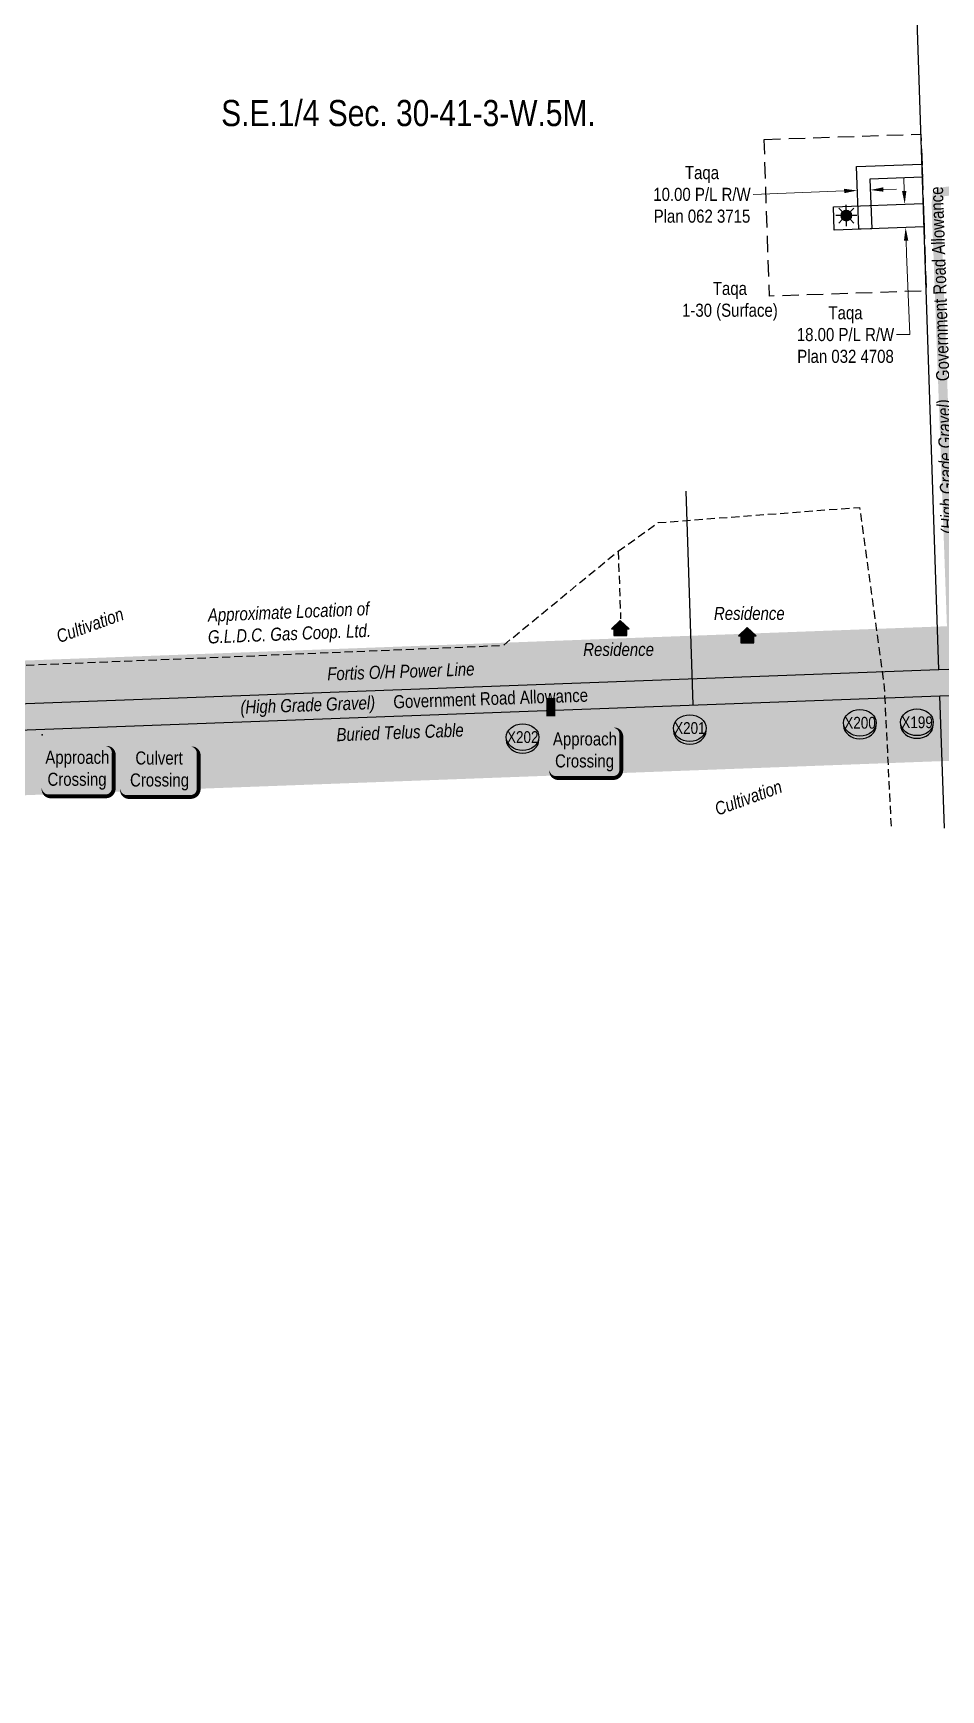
# Model space of a CAD drawing. Extents: x 670596 to 687743, y 5824540 to 5836613.
# Drawn here: x 674926 to 675621, y 5824855 to 5826122 of the extents above; entities that cross this region are included whole.
import ezdxf
from ezdxf.enums import TextEntityAlignment as Align

# ---------------------------------------------------------------- set-up
doc = ezdxf.new("R2010")
doc.units = 0
doc.header["$LTSCALE"] = 5
doc.header["$PDSIZE"] = 0.5
doc.linetypes.add('foc-ACCESSROAD', pattern=[3.75, 2.5, -1.25])
doc.linetypes.add('UG_PIPE', pattern=[1.875, 1.25, -0.625])
doc.layers.get('Defpoints').update_dxf_attribs({"color": 9})
for name, color, linetype in [('AS-PIPE-UG', 44, 'UG_PIPE'), ('AS-POWER', 104, 'foc-POWER'), ('AS-RESIDENCE', 14, 'Continuous'), ('AS-ROADS', 254, 'Continuous'), ('AS-TELEPHONE', 224, 'foc-TEL'), ('AS-TELUS', 224, 'foc-TEL'), ('C-SYMBOL', 7, 'Continuous'), ('CG-NOTES', 7, 'Continuous'), ('F-AR', 190, 'foc-ACCESSROAD'), ('F-RW', 190, 'Continuous'), ('F-WS-S', 8, 'Continuous'), ('L-ROAD-T', 7, 'Continuous'), ('L-SEC', 7, 'Continuous'), ('P-BUFFER-H 30m', 51, 'Continuous'), ('P-CROSSINGS', 250, 'Continuous')]:
    doc.layers.add(name, color=color, linetype=linetype)
for name, color, linetype, lineweight in [('F-RW-T', 190, 'Continuous', 9), ('F-WS-T', 190, 'Continuous', 9), ('T-TEXT', 48, 'Continuous', 18)]:
    doc.layers.add(name, color=color, linetype=linetype, lineweight=lineweight)
doc.layers.add('Leedale_Hutterite_Fresh_P', color=7, linetype='Continuous', plot=False)
doc.layers.add('P-PROPOSED-WL4', color=7, linetype='Continuous', true_color=0x5b5bc8)
doc.styles.add('175L', font='ARIALN.TTF', dxfattribs={"height": 20})
doc.styles.add('80', font='ARIALN.TTF', dxfattribs={"height": 10})
doc.styles.add('80CG', font='ARIALN.TTF', dxfattribs={"height": 10})
doc.styles.add('80L', font='ARIALN.TTF', dxfattribs={"height": 10})
doc.styles.add('80LS', font='ARIALNI.TTF', dxfattribs={"height": 10})
doc.styles.add('Crossing', font='ARIALN.TTF', dxfattribs={"height": 10})
doc.styles.add('foc-LtypeFont', font='ARIALN.TTF', dxfattribs={"height": 7.349999999999999})
doc.linetypes.add('foc-POWER', pattern='A,6,-1,["P",foc-LtypeFont,S=0.2,R=0,X=-0.625,Y=-0.75],-1.239999999999999,4', length=12.24)
doc.linetypes.add('foc-POWER-NOLINE', pattern='A,0,-4,["P",foc-LtypeFont,S=0.2,R=0,X=-0.625,Y=-0.75],-8.24', length=12.24)
doc.linetypes.add('foc-TEL', pattern='A,2,-1,["T",foc-LtypeFont,S=0.2,R=0,X=-0.425,Y=-0.75],-1.239999999999999,8', length=12.24)
doc.linetypes.add('foc-TEL-NOLINE', pattern='A,0,-2,["T",foc-LtypeFont,S=0.2,R=0,X=-0.425,Y=-0.75],-10.24', length=12.24)
doc.dimstyles.new('Compass 5 000', dxfattribs={"dimscale": 5, "dimtxt": 9, "dimasz": 2, "dimexe": 0.2, "dimexo": 0.0625, "dimgap": 0.5, "dimtad": 0, "dimtih": 1, "dimtoh": 1, "dimzin": 0, "dimdsep": 46, "dimtxsty": '80CG', "dimcen": 0.1, "dimse1": 1, "dimse2": 1, "dimclrd": 256, "dimclrt": 256, "dimaunit": 1, "dimadec": 4, "dimazin": 0, "dimtfac": 0.06, "dimtofl": 0, "dimtmove": 0, "dimatfit": 1, "dimfxl": 0.2, "dimtolj": 1, "dimtzin": 0, "dimlwd": -1, "dimarcsym": 0})

# ---------------------------------------------------------------- blocks, each defined once
blk = doc.blocks.new('*U907')
h = blk.add_hatch(color=59)
edge = h.paths.add_edge_path()
edge.add_line((-21.49999999999998, -20), (21.49999999999998, -20))
edge.add_arc((21.49999999999998, -13.99999999999999), 6.000000000000007, 269.9999999999999, 359.9999999999999)
edge.add_line((27.49999999999999, -14), (27.49999999999999, 12.5))
edge.add_arc((21.49999999999998, 12.49999999999999), 6.000000000000007, 6.785183320455494e-14, 90.00000000000007)
edge.add_line((21.49999999999998, 18.5), (-21.49999999999998, 18.5))
edge.add_arc((-21.49999999999998, 12.49999999999999), 6.000000000000007, 89.99999999999993, 179.9999999999999)
edge.add_line((-27.49999999999999, 12.5), (-27.49999999999999, -14))
edge.add_arc((-21.49999999999998, -13.99999999999999), 6.000000000000007, 180, 270.0000000000001)
at = {"color": 1, "flags": 128}
blk.add_lwpolyline([(-27.65958575432247, 32.59612717530923, 0, 7.499999999999999, 0), (-2.640682731724308e-15, -3.314126926672897e-15, 0, 0, 0)], format="xyseb", dxfattribs=at)
blk.add_lwpolyline([(-21.49999999999998, -20, 3, 3, 0), (21.49999999999998, -20, 3, 3, 0.4142135623730951), (27.49999999999999, -14, 3, 3, 0), (27.49999999999999, 12.5, 3, 0, 0.4142135623730951), (21.49999999999998, 18.5, 0, 0, 0), (-21.49999999999998, 18.5, 0, 0, 0.4142135623730951), (-27.49999999999999, 12.5, 0, 0, 0), (-27.49999999999999, -14, 0, 3, 0.4142135623730951)], format="xyseb", close=True, dxfattribs=at)
at = {"color": 1, "style": '80'}
blk.add_attdef('ENTER_TEXT_001', (-36.68144611186905, -4.993178717598909), '', height=10, dxfattribs=at)
blk = doc.blocks.new('*U487')
h = blk.add_hatch(color=254)
edge = h.paths.add_edge_path()
edge.add_line((-23.99999999999998, -20), (23.99999999999998, -20))
edge.add_arc((23.99999999999998, -14), 6, 270, 360)
edge.add_line((29.99999999999998, -14), (29.99999999999998, 12.5))
edge.add_arc((23.99999999999998, 12.5), 6, 0, 90)
edge.add_line((23.99999999999998, 18.5), (-23.99999999999998, 18.5))
edge.add_arc((-23.99999999999998, 12.5), 6, 90, 180)
edge.add_line((-29.99999999999998, 12.5), (-29.99999999999998, -14))
edge.add_arc((-23.99999999999998, -14), 6, 180, 270)
at = {"color": 160, "flags": 128}
blk.add_lwpolyline([(-23.99999999999998, -20, 3, 3, 0), (23.99999999999998, -20, 3, 3, 0.414213562373095), (29.99999999999998, -14, 3, 3, 0), (29.99999999999998, 12.5, 3, 0, 0.414213562373095), (23.99999999999998, 18.5, 0, 0, 0), (-23.99999999999998, 18.5, 0, 0, 0.414213562373095), (-29.99999999999998, 12.5, 0, 0, 0), (-29.99999999999998, -14, 0, 3, 0.414213562373095)], format="xyseb", close=True, dxfattribs=at)
at = {"color": 160, "style": '80'}
blk.add_attdef('ENTER_TEXT_001', (-26.84515688949523, -4.918144611186903), '', height=10, dxfattribs=at)
blk = doc.blocks.new('*D803')
at = {"layer": 'Defpoints', "color": 0, "transparency": 16777216}
for p in [(675556.7232817793, 5826002.056028497), (675556.7740415528, 5826000.720632015), (675566.7640782055, 5826001.100363431)]:
    blk.add_point(p, dxfattribs=at)
at = {"layer": 'F-RW-T', "transparency": 16777216}
for p, q in [((675546.7304981461, 5826001.676192666), (675477.0523015868, 5825999.027653812)), ((675576.7061020653, 5826002.815595745), (675586.6988856986, 5826003.195431576))]:
    blk.add_line(p, q, dxfattribs=at)
for points in [[(675546.6671921742, 5826003.341656606), (675546.7938041181, 5826000.010728727), (675556.7232817793, 5826002.056028497)], [(675576.6427960934, 5826004.481059684), (675576.7694080372, 5826001.150131806), (675566.713318432, 5826002.435759913)]]:
    blk.add_solid(points, dxfattribs=at)
at = {"layer": 'F-RW-T', "transparency": 16777216, "insert": (675437.9663534287, 5825999.027653812), "char_height": 10, "attachment_point": 5, "style": '80CG'}
blk.add_mtext('\\A1;Taqa\\P10.00 P/L R/W\\PPlan 062 3715', dxfattribs=at)
blk = doc.blocks.new('*D804')
at = {"layer": 'Defpoints', "color": 0, "transparency": 16777216}
for p in [(675590.4806046213, 5825991.597557819), (675591.1638244959, 5825973.607150623), (675593.7256144991, 5825973.704439462)]:
    blk.add_point(p, dxfattribs=at)
at = {"layer": 'F-RW-T', "transparency": 16777216}
for p, q in [((675592.6628992001, 5826001.687643225), (675592.2834037755, 5826011.680439792)), ((675594.1051099236, 5825963.711642896), (675594.4846053482, 5825953.718846329)), ((675596.8369120457, 5825891.778383357), (675594.4846053482, 5825953.718846329)), ((675586.8369120457, 5825891.778383357), (675596.8369120457, 5825891.778383357))]:
    blk.add_line(p, q, dxfattribs=at)
for points in [[(675594.3283652945, 5826001.750892463), (675590.9974331057, 5826001.624393987), (675593.0423946246, 5825991.694846658)], [(675595.770576018, 5825963.774892134), (675592.4396438292, 5825963.648393658), (675593.7256144991, 5825973.704439462)]]:
    blk.add_solid(points, dxfattribs=at)
at = {"layer": 'F-RW-T', "transparency": 16777216, "insert": (675547.7509638881, 5825891.778383357), "char_height": 10, "attachment_point": 5, "style": '80CG'}
blk.add_mtext('\\A1;Taqa\\P18.00 P/L R/W\\PPlan 032 4708', dxfattribs=at)
blk = doc.blocks.new('res_occ')
for points in [[(0.1000986410450423, 0.8906701123119093), (-1.256710929257224, -0.3736609102117654), (1.456908211347308, -0.3736609102117654)], [(-0.8999013589549576, -1.425351696405505), (1.100098641045042, -1.425351696405505), (1.100098641045042, -0.3736609102117654), (-0.8999013589549576, -0.3736609102117654)]]:
    blk.add_hatch(color=14).paths.add_polyline_path(points)
at = {"color": 14}
for points in [[(0.1000986410450423, 0.8906701123119093), (-1.256710929257224, -0.3736609102117654), (1.456908211347308, -0.3736609102117654)], [(-0.8999013589549576, -1.425351696405505), (1.100098641045042, -1.425351696405505), (1.100098641045042, -0.3736609102117654), (-0.8999013589549576, -0.3736609102117654)]]:
    blk.add_lwpolyline(points, close=True, dxfattribs=at)
blk = doc.blocks.new('xing2')
h = blk.add_hatch(color=50)
h.dxf.hatch_style = 1
edge = h.paths.add_edge_path()
edge.add_ellipse((0, 0), major_axis=(-12.5, 0), ratio=0.8162973455633619, start_angle=0, end_angle=360)
h = blk.add_hatch(color=250)
h.dxf.hatch_style = 1
edge = h.paths.add_edge_path()
edge.add_ellipse((0, -2.047489049626165), major_axis=(-12.5, 0), ratio=0.8162973455633619, start_angle=0, end_angle=180)
edge.add_line((12.5, -2.047489049626165), (12.5, 0))
edge.add_ellipse((0, 0), major_axis=(-12.5, 0), ratio=0.8162973455633619, start_angle=0, end_angle=180, ccw=False)
edge.add_line((-12.5, 0), (-12.5, -2.047489049626165))
at = {"color": 250}
blk.add_ellipse((0, 0), major_axis=(-12.5, 0), ratio=0.8162973455633619, dxfattribs=at)
blk.add_ellipse((0, -2.047489049626165), major_axis=(-12.5, 0), ratio=0.8162973455633619, start_param=0, end_param=3.141592653589793, dxfattribs=at)
at = {"color": 250, "style": 'Crossing'}
blk.add_attdef('CROSSING', text='', height=9, dxfattribs=at).set_placement((0.08916442567715421, 0.0199513138486509), align=Align.MIDDLE_CENTER)
at = {"color": 250, "style": 'Crossing', "flags": 1}
for tag, p in [('OWNER', (0.08916442567715421, -12.49201765665748)), ('DESCRIPTION', (0.08916442567715421, -25.770021277247)), ('LOCATION', (0.08916442567715421, -39.30337514164421)), ('DWG_REF', (0.08916442567715421, -52.83672900604233))]:
    blk.add_attdef(tag, text='', height=9, dxfattribs=at).set_placement(p, align=Align.MIDDLE_CENTER)
blk = doc.blocks.new('GAS')
h = blk.add_hatch(color=255)
h.dxf.hatch_style = 1
edge = h.paths.add_edge_path()
edge.add_arc((0, 0), 0.9, 0, 360)
for p, q in [((-0.8077887898725749, 0), (-1.615577579628734, 0)), ((-0.5711929310346023, 0.5711929297831376), (-1.142385862069204, 1.142385861385264)), ((0, 0.8077887887338874), (0, 1.615577579286764)), ((0.5711929310309642, 0.5711929297831376), (1.142385862065566, 1.142385861385264)), ((1.615577579625096, 0), (0.8077887898689368, 0)), ((-0.5711929310346023, -0.5711929316021271), (-1.142385862069204, -1.142385863204253)), ((0, -0.8077887905528768), (0, -1.615577581105753)), ((1.142385862065566, -1.142385863204253), (0.5711929310309642, -0.5711929316021271))]:
    blk.add_line(p, q)
blk.add_circle((0, 0), 0.8000000000000003)

msp = doc.modelspace()

# ---------------------------------------------------------------- hatches: boundary and pattern name
at = {"layer": 'P-BUFFER-H 30m'}
h = msp.add_hatch(color=256, dxfattribs=at)
h.dxf.hatch_style = 1
edge = h.paths.add_edge_path()
edge.add_line((677190.8804809288, 5826034.364196857), (676987.8400782319, 5826027.224889108))
edge.add_line((676987.8400782319, 5826027.224889108), (676988.3507168845, 5826011.208282362))
edge.add_arc((676938.3823056491, 5826009.615198222), 49.99380000023535, -120.52104744626439, 1.8260754748254726, ccw=False)
edge.add_line((676912.9927120588, 5825966.548406191), (676909.9340709371, 5825968.351597266))
edge.add_arc((676935.3236645277, 5826011.418389297), 49.99380000083318, 181.8260754748169, 239.4789525533908, ccw=False)
edge.add_line((676885.3552532921, 5826009.825305157), (676883.2220057723, 5826076.736390817))
edge.add_arc((676933.1904170058, 5826078.329474955), 49.9937999983143, 92.0138048504997, 181.8260754727598, ccw=False)
edge.add_line((676931.4336204253, 5826128.292398249), (677186.7816153753, 5826137.270945847))
edge.add_line((677186.7816153753, 5826137.270945847), (677172.574498836, 5826493.956998709))
edge.add_arc((677222.5286888516, 5826495.946717557), 49.99380042781332, 182.2172358071159, 182.2809350214778, ccw=False)
edge.add_line((677172.5723176165, 5826494.012537048), (677161.5759870582, 5826778.027777437))
edge.add_arc((677211.532357861, 5826779.961958033), 49.99379999927343, 133.3220099688192, 182.2172359265373, ccw=False)
edge.add_line((677177.2317179876, 5826816.33290994), (677158.549569825, 5827298.558739234))
edge.add_line((677158.549569825, 5827298.558739234), (677123.3278614666, 5828102.040965809))
edge.add_line((677123.3278614666, 5828102.040965809), (677088.028748123, 5828904.380935578))
edge.add_arc((677137.974234793, 5828906.578297582), 49.99380000040178, 92.09452760875541, 182.5191151791653, ccw=False)
edge.add_line((677136.1470483202, 5828956.53869618), (677941.6879508107, 5828985.999498769))
edge.add_line((677941.6879508107, 5828985.999498769), (678795.3902787333, 5829017.43004334))
edge.add_arc((678838.0138609824, 5828991.303231927), 49.99379999916208, 92.1786548630281, 148.4931142227139, ccw=False)
edge.add_line((678836.1133197733, 5829041.260893816), (679095.9397295007, 5829051.145479688))
edge.add_line((679095.9397295007, 5829051.145479688), (679103.0377456074, 5829053.866932841))
edge.add_arc((679120.93546327, 5829007.186618567), 49.99379999770464, 92.18665993848322, 110.97734287237219, ccw=False)
edge.add_line((679119.0279422487, 5829057.144014434), (679561.0690634183, 5829074.022450952))
edge.add_arc((679566.8769531734, 5829024.367154607), 49.99380000101343, 92.1953972546412, 96.67124038566112, ccw=False)
edge.add_line((679564.9618139244, 5829074.324259008), (680316.8067394629, 5829103.146740815))
edge.add_line((680316.8067394629, 5829103.146740815), (680289.0287524462, 5829852.071255763))
edge.add_line((680289.0287524462, 5829852.071255763), (680264.0539601898, 5830522.758450821))
edge.add_arc((680314.0131344914, 5830524.618811329), 49.99379999675961, 133.2580564013819, 182.1325728501446, ccw=False)
edge.add_line((680279.7531132465, 5830561.028026954), (680276.1957078535, 5830656.553154374))
edge.add_line((680276.1957078535, 5830656.553154374), (680246.2125682475, 5831460.205680083))
edge.add_line((680246.2125682475, 5831460.205680083), (680215.3506607822, 5832284.366377101))
edge.add_arc((680265.3094459989, 5832286.237157142), 49.99379999845644, 92.1486262944868, 182.1445225585416, ccw=False)
edge.add_line((680263.43508773, 5832336.195808237), (681068.8770913476, 5832366.414536078))
edge.add_line((681068.8770913476, 5832366.414536078), (681821.4006106888, 5832394.715976526))
edge.add_line((681821.4006106888, 5832394.715976526), (681805.5984908852, 5832816.244075933))
edge.add_arc((681855.5571990293, 5832818.116913099), 49.99380000031443, 143.1131917431615, 182.1468817975064, ccw=False)
edge.add_line((681815.5710140482, 5832848.124996162), (681834.7319575336, 5832873.657217894))
edge.add_arc((681874.7181425142, 5832843.649134831), 49.99379999989645, 2.145927336964519, 143.1131917428412, ccw=False)
edge.add_line((681924.6768818494, 5832845.521139761), (681941.4012525458, 5832399.193001022))
edge.add_line((681941.4012525458, 5832399.193001022), (682694.7046213544, 5832426.985183655))
edge.add_line((682694.7046213544, 5832426.985183655), (683448.0593631715, 5832454.840189478))
edge.add_line((683448.0593631715, 5832454.840189478), (683412.2190721737, 5833411.236946976))
edge.add_arc((683462.1778053935, 5833413.109115114), 49.9938000001992, 133.5622716260726, 182.1461145137379, ccw=False)
edge.add_line((683427.7249511557, 5833449.335912838), (683406.046508811, 5834013.773954656))
edge.add_line((683406.046508811, 5834013.773954656), (683375.9157095338, 5834817.728394403))
edge.add_line((683375.9157095338, 5834817.728394403), (683345.9769720432, 5835624.469940008))
edge.add_arc((683395.9363817504, 5835626.323968095), 49.99380000002244, 92.2874280629639, 182.1253105176608, ccw=False)
edge.add_line((683393.9410018761, 5835676.277931877), (684197.2898973346, 5835708.36720161))
edge.add_line((684197.2898973346, 5835708.36720161), (684908.4665569164, 5835736.779614375))
edge.add_line((684908.4665569164, 5835736.779614375), (684942.3609480461, 5835811.073273954))
edge.add_arc((684987.8448597557, 5835790.322519415), 49.99379999903799, 65.13145555306909, 155.4764919075257, ccw=False)
edge.add_line((685008.8691414252, 5835835.680645684), (685028.6674978568, 5835826.503762593))
edge.add_arc((685007.6432161885, 5835781.145636323), 49.99379999919473, -16.068914394252715, 65.13145555484948, ccw=False)
edge.add_line((685055.6837318634, 5835767.307685168), (685044.6581673055, 5835729.030789898))
edge.add_line((685044.6581673055, 5835729.030789898), (685314.6884337378, 5835739.386260556))
edge.add_arc((685316.6042525291, 5835689.429182211), 49.99379999981374, 34.222356411706926, 92.19617662151978, ccw=False)
edge.add_line((685357.9421855058, 5835717.545998098), (685598.0179538922, 5835364.581563503))
edge.add_line((685598.0179538922, 5835364.581563503), (685834.7504314238, 5835370.452297323))
edge.add_arc((685835.9898476929, 5835320.473863116), 49.99380000023381, 2.198313207829017, 91.42058810459667, ccw=False)
edge.add_line((685885.9468545618, 5835322.391544829), (685911.1915576167, 5834664.748623219))
edge.add_line((685911.1915576167, 5834664.748623219), (686635.7704043548, 5834691.532356042))
edge.add_line((686635.7704043548, 5834691.532356042), (686625.9926963131, 5834943.667361042))
edge.add_line((686625.9926963131, 5834943.667361042), (686625.6034464774, 5834953.704836996))
edge.add_arc((686675.5596969487, 5834955.642123058), 49.99379999997503, 92.28887452050111, 182.2207976408811, ccw=False)
edge.add_line((686673.563055965, 5835005.596036451), (687058.3659113237, 5835020.97647613))
edge.add_arc((687098.5545669943, 5834991.240101201), 49.99380000066553, 92.51271520238419, 143.5015347609716, ccw=False)
edge.add_line((687096.3627839483, 5835041.185833007), (687099.3595278569, 5835041.317339993))
edge.add_arc((687101.5513109004, 5834991.371608186), 49.99380000256271, 2.5127152038153895, 92.51271519935818, ccw=False)
edge.add_line((687151.4970427067, 5834993.563391233), (687152.4464369555, 5834971.928863783))
edge.add_arc((687102.5007051491, 5834969.737080734), 49.99380000164975, -87.48749154816238, 2.512715205947984, ccw=False)
edge.add_line((687104.6923079671, 5834919.791341019), (687096.4293126514, 5834919.428763471))
edge.add_arc((687094.2377107601, 5834969.37450309), 49.99379986540583, 272.28887346647775, 272.5125073956652, ccw=False)
edge.add_line((687096.2343508195, 5834919.420589795), (686730.5644227695, 5834904.804886732))
edge.add_line((686730.5644227695, 5834904.804886732), (686741.0095050527, 5834635.460490009))
edge.add_arc((686691.05325458, 5834633.523203942), 49.99380000155142, -87.77920235092552, 2.220797646151823, ccw=False)
edge.add_line((686692.9905406494, 5834583.566953469), (686662.1708520589, 5834582.371776638))
edge.add_arc((686660.2335659824, 5834632.328027107), 49.993799998436, 247.18295690103, 272.2207976573724, ccw=False)
edge.add_line((686640.8464810272, 5834586.246349889), (686635.5675002821, 5834588.467277046))
edge.add_line((686635.5675002821, 5834588.467277046), (685862.1137111452, 5834559.876903853))
edge.add_arc((685860.2669739408, 5834609.836583599), 49.99380000099103, 182.1983132067573, 272.1169490162134, ccw=False)
edge.add_line((685810.3099670717, 5834607.918901887), (685785.0407420208, 5835266.200639391))
edge.add_line((685785.0407420208, 5835266.200639391), (685571.6881295895, 5835260.909703347))
edge.add_arc((685570.4487133214, 5835310.888137554), 49.99380000021073, 214.2223564129646, 271.42058810352967, ccw=False)
edge.add_line((685529.1107803453, 5835282.771321665), (685289.297665682, 5835635.349597247))
edge.add_line((685289.297665682, 5835635.349597247), (685002.2255493896, 5835624.340583656))
edge.add_line((685002.2255493896, 5835624.340583656), (684975.4307748425, 5835623.270117534))
edge.add_arc((684973.4350867369, 5835673.224069004), 49.99380000004176, 229.8379582817899, 272.2877815956027, ccw=False)
edge.add_line((684941.1915087594, 5835635.017633451), (684201.4007238897, 5835605.462049946))
edge.add_line((684201.4007238897, 5835605.462049946), (683450.8530729626, 5835575.48189295))
edge.add_line((683450.8530729626, 5835575.48189295), (683478.8314097072, 5834821.566028071))
edge.add_line((683478.8314097072, 5834821.566028071), (683508.9597258829, 5834017.677363908))
edge.add_line((683508.9597258829, 5834017.677363908), (683532.1915619628, 5833412.794458669))
edge.add_arc((683482.2345943314, 5833410.875755069), 49.99379999995887, -46.495354788506916, 2.199485212504726, ccw=False)
edge.add_line((683516.6509952986, 5833374.614324003), (683552.9598423014, 5832405.71416794))
edge.add_arc((683503.0011090818, 5832403.841999803), 49.99380000008286, -87.88247491693062, 2.146114513742873, ccw=False)
edge.add_line((683504.8483485939, 5832353.882338628), (682698.5058997488, 5832324.068132591))
edge.add_line((682698.5058997488, 5832324.068132591), (681892.2713750014, 5832294.323121213))
edge.add_arc((681890.4281704917, 5832344.28293142), 49.99380000310763, 264.0564450952953, 272.1128975843043, ccw=False)
edge.add_arc((681876.3416856104, 5832343.751338695), 49.99379123082461, 272.1539470952598, 280.2658647043726, ccw=False)
edge.add_line((681878.2206829764, 5832293.792870639), (681072.7430562018, 5832263.499894642))
edge.add_line((681072.7430562018, 5832263.499894642), (680320.2486431507, 5832235.267664449))
edge.add_line((680320.2486431507, 5832235.267664449), (680349.1279229098, 5831464.052608143))
edge.add_line((680349.1279229098, 5831464.052608143), (680379.1114616329, 5830660.389395101))
edge.add_line((680379.1114616329, 5830660.389395101), (680384.1821018971, 5830524.230174452))
edge.add_arc((680334.2229329881, 5830522.369669035), 49.99380000044761, -46.742123015459015, 2.132739039330204, ccw=False)
edge.add_line((680368.4828402228, 5830485.960346125), (680391.9449242785, 5829855.896258929))
edge.add_line((680391.9449242785, 5829855.896258929), (680421.6849619369, 5829054.072756211))
edge.add_arc((680371.7255148669, 5829052.219735185), 49.99380000027605, -87.80460273545219, 2.1241555741411275, ccw=False)
edge.add_line((680373.6406541246, 5829002.262630784), (679575.7986518892, 5828971.676820052))
edge.add_arc((679569.97741778, 5829021.330553777), 49.99380000920783, 272.1866600040701, 276.68663828273515, ccw=False)
edge.add_line((679571.8849388589, 5828971.373157901), (679131.7196288949, 5828954.566345371))
edge.add_line((679131.7196288949, 5828954.566345371), (679124.6180614812, 5828951.84353061))
edge.add_arc((679106.7203438181, 5828998.523844884), 49.99379999787134, 272.17865485293623, 290.97734287287045, ccw=False)
edge.add_line((679108.6208850183, 5828948.566182995), (678884.6317231485, 5828940.044954888))
edge.add_arc((678841.9738664721, 5828966.115768113), 49.99380000025629, 272.1084919261836, 328.56835824806956, ccw=False)
edge.add_line((678843.8132294046, 5828916.155816327), (677945.4648178057, 5828883.081549651))
edge.add_line((677945.4648178057, 5828883.081549651), (677193.2629791098, 5828855.571498886))
edge.add_line((677193.2629791098, 5828855.571498886), (677226.2159118258, 5828106.559611387))
edge.add_line((677226.2159118258, 5828106.559611387), (677261.4438908768, 5827302.934352148))
edge.add_arc((677211.4980557177, 5827300.744910261), 49.9938006709377, 2.2186144612774115, 2.5100294866941795, ccw=False)
edge.add_line((677261.4543806409, 5827302.680292831), (677281.716245678, 5826779.678623745))
edge.add_arc((677231.7599214221, 5826777.743241201), 49.99380000313408, -46.67947833548982, 2.2186144610196266, ccw=False)
edge.add_line((677266.0596165219, 5826741.371398317), (677275.4813017863, 5826498.026385084))
edge.add_line((677275.4813017863, 5826498.026385084), (677306.8265570115, 5825711.067586553))
edge.add_line((677306.8265570115, 5825711.067586553), (677315.4714988866, 5825699.600924448))
edge.add_arc((677275.5516906457, 5825669.504596615), 49.99380000570915, 1.9884116911886736, 37.01335822943719, ccw=False)
edge.add_line((677325.5153876417, 5825671.239249744), (677327.4166101103, 5825616.477809747))
edge.add_arc((677277.4529131183, 5825614.743156615), 49.99380000159369, -88.09994367683862, 1.988411694546187, ccw=False)
edge.add_line((677279.1105155938, 5825564.776844037), (677258.016187183, 5825564.077052337))
edge.add_arc((677256.358584709, 5825614.043364914), 49.99380000065875, 181.9899797795944, 271.9000563214632, ccw=False)
edge.add_line((677206.3949352117, 5825612.307344364), (677206.1559706131, 5825619.184880148))
edge.add_line((677206.1559706131, 5825619.184880148), (676448.533593389, 5825593.111541637))
edge.add_line((676448.533593389, 5825593.111541637), (675621.6057719105, 5825565.446610208))
edge.add_line((675621.6057719105, 5825565.446610208), (674813.8111490574, 5825535.401462504))
edge.add_line((674813.8111490574, 5825535.401462504), (674006.0721404072, 5825504.830373805))
edge.add_line((674006.0721404072, 5825504.830373805), (673985.9665052483, 5825504.069421399))
edge.add_arc((673984.0757076475, 5825554.027453082), 49.99380006697655, 271.8479045362655, 272.16748008653553, ccw=False)
edge.add_line((673985.6878290881, 5825504.059652354), (673184.7026517789, 5825478.217304553))
edge.add_line((673184.7026517789, 5825478.217304553), (672384.0685141787, 5825452.35252918))
edge.add_line((672384.0685141787, 5825452.35252918), (672364.0284384795, 5825451.705127283))
edge.add_line((672364.0284384795, 5825451.705127283), (671562.2552382208, 5825423.566951888))
edge.add_line((671562.2552382208, 5825423.566951888), (671405.7156180537, 5825418.102133894))
edge.add_line((671405.7156180537, 5825418.102133894), (671360.4740762493, 5825352.877993526))
edge.add_line((671360.4740762493, 5825352.877993526), (671368.4304930212, 5825306.564644086))
edge.add_line((671368.4304930212, 5825306.564644086), (671377.8639585739, 5825268.224871074))
edge.add_line((671377.8639585739, 5825268.224871074), (671395.7984005411, 5825272.309791232))
edge.add_arc((671406.9011097403, 5825223.564433639), 49.99379999951159, 6.188841273271009, 102.83133203417083, ccw=False)
edge.add_line((671456.6035448087, 5825228.954052057), (671457.8415193033, 5825217.537595057))
edge.add_line((671457.8415193033, 5825217.537595057), (671465.0547432953, 5825159.957371482))
edge.add_line((671465.0547432953, 5825159.957371482), (671491.7121325003, 5825126.618281857))
edge.add_arc((671452.66560341, 5825095.397317675), 49.99380000021132, 1.3091926343059868, 38.64525765748152, ccw=False)
edge.add_line((671502.6463528518, 5825096.539562705), (671503.5232328062, 5825058.170284533))
edge.add_arc((671453.5424833649, 5825057.028039503), 49.99379999983714, -32.60195663096971, 1.3091926343183218, ccw=False)
edge.add_line((671495.658960158, 5825030.091402353), (671398.3099548325, 5824877.882457312))
edge.add_arc((671356.1934780393, 5824904.819094462), 49.99379999988853, 193.7273876631929, 327.3980433691022, ccw=False)
edge.add_arc((671355.0901835654, 5824908.661962905), 49.99381142199702, 147.3980158703505, 198.3106756711487, ccw=False)
edge.add_line((671312.9737100782, 5824935.598626423), (671400.1933682589, 5825071.969944385))
edge.add_line((671400.1933682589, 5825071.969944385), (671400.0947135057, 5825076.286740148))
edge.add_line((671400.0947135057, 5825076.286740148), (671375.283485024, 5825107.316927075))
edge.add_arc((671414.3300141079, 5825138.537891256), 49.9937999940473, 187.1403940578782, 218.6452576603968, ccw=False)
edge.add_line((671364.7239384755, 5825132.323609462), (671361.4009305264, 5825158.849825878))
edge.add_line((671361.4009305264, 5825158.849825878), (671349.9518265205, 5825156.242068364))
edge.add_arc((671338.8491173235, 5825204.987425959), 49.99380000083649, 193.8229906482681, 282.831332031225, ccw=False)
edge.add_line((671290.3032134012, 5825193.042751375), (671268.000625006, 5825283.685598579))
edge.add_arc((671319.4596445936, 5825296.347042568), 52.99380021096017, 189.7479906476479, 193.8229906484293, ccw=False)
edge.add_line((671267.2309690022, 5825287.37440044), (671255.5108952796, 5825355.595546384))
edge.add_arc((671307.739570673, 5825364.568188477), 52.99380000977771, 145.2535906554366, 189.7479906461871, ccw=False)
edge.add_line((671264.1954842594, 5825394.771754126), (671336.2351846354, 5825498.630449963))
edge.add_arc((671377.3142230674, 5825470.136720127), 49.99379999987853, 91.99939063574249, 145.2535906526595, ccw=False)
edge.add_line((671375.56999599, 5825520.100083808), (671558.6523416395, 5825526.491510663))
edge.add_line((671558.6523416395, 5825526.491510663), (672360.4859280474, 5825554.631806166))
edge.add_arc((672362.2393772946, 5825504.668765158), 49.99380012542721, 91.85035024035119, 92.00996624192481, ccw=False)
edge.add_line((672360.6251229485, 5825554.636497085), (672380.7431683653, 5825555.28642947))
edge.add_line((672380.7431683653, 5825555.28642947), (673181.37943923, 5825581.151273713))
edge.add_line((673181.37943923, 5825581.151273713), (673982.2274373757, 5825606.989195724))
edge.add_line((673982.2274373757, 5825606.989195724), (674002.1769675586, 5825607.744286284))
edge.add_line((674002.1769675586, 5825607.744286284), (674809.948702986, 5825638.316602957))
edge.add_line((674809.948702986, 5825638.316602957), (675617.8823731957, 5825668.366912764))
edge.add_arc((675619.7405585845, 5825618.4076575), 49.99380000953518, 91.91611826187881, 92.13007831188071, ccw=False)
edge.add_line((675618.068948932, 5825668.373503441), (676445.0421715702, 5825696.039930785))
edge.add_line((676445.0421715702, 5825696.039930785), (677203.3168126083, 5825722.13574103))
edge.add_line((677203.3168126083, 5825722.13574103), (677190.8804809288, 5826034.364196857))
at = {"layer": 'P-PROPOSED-WL4'}
h = msp.add_hatch(color=256, dxfattribs=at)
h.dxf.hatch_style = 1
h.paths.add_polyline_path([(671375.180389568, 5825467.060400215), (671378.9220372814, 5825467.191021588), (671560.5017887328, 5825473.529992756), (672362.3445975522, 5825501.670611061), (672382.4542885044, 5825502.320261898), (673183.090530456, 5825528.185105211), (673984.0757077652, 5825554.027453013), (674004.1813429255, 5825554.788405418), (674811.9529623858, 5825585.360717704), (675619.8408676338, 5825615.409334957), (676446.8140902722, 5825643.075762304), (677254.3841733725, 5825670.86803558), (677256.3585847087, 5825614.043364907), (677277.4529131198, 5825614.74315661), (677275.5516906512, 5825669.504596611), (677257.4946191716, 5825693.45551962), (677225.526006158, 5826496.064434656), (677214.6457909457, 5826777.080626628), (677231.7599214251, 5826777.743241197), (677211.498056388, 5827300.744910282), (677176.2704251561, 5828104.362249377), (677141.10378636, 5828903.691120306), (677943.6254548731, 5828933.041501428), (678736.317955272, 5828962.225861094), (678736.2596896065, 5828965.225376211), (677943.5151372834, 5828936.039100161), (677137.9742347926, 5828906.578297576), (677173.273695956, 5828104.230407654), (677208.500972243, 5827300.62116475), (677228.6464162258, 5826780.624569818), (677211.5323578618, 5826779.961958027), (677222.5286884201, 5826495.946717634), (677254.5347029013, 5825692.398795607), (677272.5867097859, 5825668.454590279), (677274.3554782164, 5825617.641679216), (677259.2527711317, 5825617.140842062), (677257.2782244002, 5825673.969409478), (676446.7137812529, 5825646.074084852), (675619.7405586146, 5825618.407657505), (674811.8395004676, 5825588.358571334), (674004.067881007, 5825557.786259047), (673983.9789684906, 5825557.025892859), (673182.9936649043, 5825531.18354098), (672382.3574229527, 5825505.31869767), (672362.2393775359, 5825504.668765282), (671560.3965687163, 5825476.528146978), (671377.3142230668, 5825470.136720121)])

# ---------------------------------------------------------------- linework, layer by layer
at = {"layer": 'AS-PIPE-UG', "flags": 128}
for points in [[(674010.5512880431, 5826483.001597891), (674009.7923267839, 5826400.297816892), (674046.1806991152, 5826400.879412074), (674066.7978744415, 5825603.334149551), (675286.07710272, 5825654.039526997), (675373.8428690335, 5825726.01158205)], [(675373.8428690335, 5825726.01158205), (675404.3963736258, 5825747.940869842), (675558.4772392153, 5825759.608940932), (675577.3676278117, 5825621.80474322), (675582.7125289798, 5825512.59543741)], [(675373.8428690335, 5825726.01158205), (675375.7186708609, 5825674.357530749)]]:
    msp.add_lwpolyline(points, dxfattribs=at)
at = {"layer": 'AS-POWER', "linetype": 'foc-POWER-NOLINE', "flags": 128}
msp.add_lwpolyline([(670674.4916106418, 5825462.790855295), (670738.3018679882, 5825464.959141596), (672361.6389219745, 5825521.77823206), (673182.3582594029, 5825548.29194518), (673983.4269096942, 5825574.13698959), (674811.1920111213, 5825605.466322728), (675619.168337451, 5825635.518091838), (676446.1413511159, 5825663.184512197), (677254.5901379362, 5825691.007035037), (677274.760210908, 5825692.703332156), (677649.5785076999, 5825706.319218892)], dxfattribs=at)
at = {"layer": 'AS-ROADS', "const_width": 7.000000000000004, "flags": 128}
for points in [[(675634.4119902935, 5825514.415378648), (675617.1223667949, 5825992.031814686), (675617.8789020297, 5825998.647441415), (675621.0941856218, 5826000.915654617), (675633.3878920269, 5826002.427796746), (675644.3576706178, 5826002.427796746), (675693.5324962367, 5826004.506997085), (675785.3651302404, 5826006.975167902), (675799.9284600415, 5826007.731238969), (675802.198065744, 5826009.999452171), (675803.9002611751, 5826017.182137106), (675805.4133493372, 5826029.657309697), (675805.533063014, 5826097.316216038)], [(677262.0177399953, 5825677.942826601), (672039.9380978491, 5825500.539277364), (670674.8449997297, 5825453.660833437)], [(675322.3034657717, 5825599.634832408), (675322.3034657717, 5825613.626689063)], [(674933.2969198886, 5825585.577103008), (674932.5472579391, 5825601.414316389)]]:
    msp.add_lwpolyline(points, dxfattribs=at)
at = {"layer": 'AS-TELEPHONE', "linetype": 'foc-TEL-NOLINE', "flags": 128}
msp.add_lwpolyline([(673984.0757077651, 5825554.027453019), (674811.9529623858, 5825585.360717705), (675619.8408676339, 5825615.409334963), (676446.8140902722, 5825643.075762306), (677254.3841733725, 5825670.868035582), (677275.439126712, 5825672.746807091), (678096.2293489845, 5825702.461988472)], dxfattribs=at)
at = {"layer": 'AS-TELUS', "flags": 128}
msp.add_lwpolyline([(675431.1815843112, 5825608.392333521), (675425.9720502502, 5825771.899173015)], dxfattribs=at)
at = {"layer": 'F-AR', "flags": 128}
msp.add_lwpolyline([(675485.5353343692, 5826041.140882836), (675605.4682779717, 5826045.151997246), (675609.479392382, 5825925.219053643), (675489.5464487794, 5825921.207939233)], close=True, dxfattribs=at)
at = {"layer": 'F-RW', "flags": 128}
for points in [[(675606.5630000001, 5826012.203), (675566.3999999994, 5826010.682), (675567.842, 5825972.723999999), (675557.851, 5825972.346999996), (675556.0299999996, 5826020.295), (675606.2209999999, 5826022.195)], [(675607.2390000001, 5825992.231), (675607.8400000001, 5825974.243), (675539.155, 5825971.651000001), (675538.4739999999, 5825989.634)]]:
    msp.add_lwpolyline(points, close=True, dxfattribs=at)
at = {"layer": 'L-SEC', "flags": 128}
for points in [[(675619.168337451, 5825635.518091837), (675592.3031319586, 5826438.791906973)], [(674811.2051353385, 5825605.466815157), (675619.0930405866, 5825635.515432415)], [(675619.168128478, 5825635.518084846), (675619.168337451, 5825635.518091837)], [(674811.9529623858, 5825585.360717705), (675619.8408676339, 5825615.409334963)], [(675623.3503803448, 5825514.02598426), (675619.8408676339, 5825615.409334963)]]:
    msp.add_lwpolyline(points, dxfattribs=at)
at = {"layer": 'Leedale_Hutterite_Fresh_P', "color": 2}
for p in [(675321.6691596559, 5825600.2778246), (674933.2969198886, 5825585.577103008)]:
    msp.add_point(p, dxfattribs=at)

# ---------------------------------------------------------------- block references
at = {"layer": 'AS-RESIDENCE', "color": 5, "xscale": 5, "yscale": 5, "zscale": 5}
for p in [(675374.9374654031, 5825668.613104844), (675472.1233386392, 5825663.133663413)]:
    msp.add_blockref('res_occ', p, dxfattribs=at)
at = {"layer": 'CG-NOTES'}
ref = msp.add_blockref('*U907', (675348.7274625048, 5825572.534822514), dxfattribs=dict(at, xscale=0.9989580387917653, yscale=0.9989580387917653, zscale=0.9989580387917653, rotation=359.9812632251431))
ref.add_attrib('ENTER_TEXT_001', 'Approach', (675323.9356877153, 5825577.433236322), dxfattribs={"layer": '0', "color": 1, "height": 9.989580387917647, "rotation": 359.9812632251431, "style": '80'})
ref.add_attrib('ENTER_TEXT_002', 'Crossing', (675325.575808298, 5825560.606229879), dxfattribs={"layer": '0', "color": 1, "height": 9.989580387917647, "rotation": 359.9812632251431, "style": '80'})
ref = msp.add_blockref('*U907', (674960.4954836405, 5825558.504984279), dxfattribs=dict(at, xscale=0.9989580387917653, yscale=0.9989580387917653, zscale=0.9989580387917653, rotation=359.9812632251431))
ref.add_attrib('ENTER_TEXT_001', 'Approach', (674935.703708851, 5825563.403398087), dxfattribs={"layer": '0', "color": 1, "height": 9.989580387917647, "rotation": 359.9812632251431, "style": '80'})
ref.add_attrib('ENTER_TEXT_002', 'Crossing', (674937.3438294337, 5825546.576391644), dxfattribs={"layer": '0', "color": 1, "height": 9.989580387917647, "rotation": 359.9812632251431, "style": '80'})
ref = msp.add_blockref('*U487', (675022.9468094214, 5825558.050349418), dxfattribs=dict(at, xscale=0.999871000025006, yscale=0.999871000025006, zscale=0.999871000025006))
ref.add_attrib('ENTER_TEXT_001', 'Culvert', (675004.5692350041, 5825562.85304948), dxfattribs={"layer": '0', "color": 160, "height": 9.998710000250062, "style": '80'})
ref.add_attrib('ENTER_TEXT_002', 'Crossing', (675000.4735833295, 5825546.011202349), dxfattribs={"layer": '0', "color": 160, "height": 9.998710000250062, "style": '80'})
at = {"layer": 'F-WS-S', "color": 5, "xscale": 5, "yscale": 5, "zscale": 5}
msp.add_blockref('GAS', (675548.33648991, 5825982.883518479), dxfattribs=at)
at = {"layer": 'P-CROSSINGS'}
for p, values in [((675300.778021995, 5825583.798682486), {'CROSSING': 'X202'}), ((675428.5981303502, 5825590.72805165), {'CROSSING': 'X201'}), ((675558.7828182125, 5825594.752863171), {'CROSSING': 'X200'}), ((675602.4105095068, 5825595.148954346), {'CROSSING': 'X199'})]:
    msp.add_blockref('xing2', p, dxfattribs=at).add_auto_attribs(values)

# ---------------------------------------------------------------- texts
at = {"layer": 'AS-PIPE-UG', "insert": (675122.1217629203, 5825669.782857222), "char_height": 10.00046958027478, "attachment_point": 5, "rotation": 2.381350405255488, "style": '80CG'}
msp.add_mtext('\\A1;{\\fArial Narrow|b0|i1|c0|p34;Approximate Location of\\PG.L.D.C. Gas Coop. Ltd.}', dxfattribs=at)
at = {"layer": 'AS-POWER', "linetype": 'ByBlock', "insert": (675207.6067608775, 5825634.01506824), "char_height": 10.00046958027478, "width": 112.5063742345257, "attachment_point": 5, "rotation": 1.99939065111126, "style": '80CG'}
msp.add_mtext('\\A1;{\\fArial Narrow|b0|i1|c0|p34;Fortis O/H Power Line}', dxfattribs=at)
at = {"layer": 'AS-RESIDENCE', "char_height": 10, "width": 53.94038199181446, "attachment_point": 5, "style": '80CG'}
for insert in [(675474.1679001774, 5825678.416148722), (675374.1955027508, 5825650.835376763)]:
    msp.add_mtext('\\A1;{\\fArial Narrow|b0|i1|c0|p34;Residence}', dxfattribs=dict(at, insert=insert))
at = {"layer": 'AS-TELUS', "linetype": 'foc-TEL-NOLINE', "insert": (675207.0232993164, 5825587.381300937), "char_height": 10.00046958027478, "width": 112.5063742345257, "attachment_point": 5, "rotation": 2.1674799526821538, "style": '80CG'}
msp.add_mtext('\\A1;{\\fArial Narrow|b0|i1|c0|p34;Buried Telus Cable}', dxfattribs=at)
at = {"layer": 'C-SYMBOL', "color": 3, "style": '175L'}
msp.add_text('S.E.1/4 Sec. 30-41-3-W.5M.', height=20, dxfattribs=at).set_placement((675213.4531710147, 5826045.315084837), align=Align.BOTTOM_CENTER)
at = {"layer": 'F-WS-T', "insert": (675459.3269808447, 5825917.292892247), "char_height": 10, "width": 72.62387448840389, "attachment_point": 5, "style": '80CG'}
msp.add_mtext('\\A1;Taqa\\P1-30 (Surface)', dxfattribs=at)
at = {"layer": 'L-ROAD-T', "style": '80L'}
for rotation, p in [(91.91552287274617, (675619.7402358071, 5825930.629391313)), (1.999390661658235, (675276.3121701997, 5825613.375706306))]:
    msp.add_text('Government Road Allowance', height=10, rotation=rotation, dxfattribs=at).set_placement(p, align=Align.MIDDLE_CENTER)
at = {"layer": 'T-TEXT', "style": '80LS'}
for s, rotation, p in [('(High Grade Gravel)', 91.91552287274617, (675624.4198692905, 5825790.707623776)), ('Cultivation', 20.00000000000049, (674969.8008745463, 5825669.509391032)), ('(High Grade Gravel)', 1.999390661658235, (675136.3974024623, 5825608.491264778)), ('Cultivation', 20.00000000000049, (675473.368765481, 5825537.461058623))]:
    msp.add_text(s, height=10, rotation=rotation, dxfattribs=at).set_placement(p, align=Align.MIDDLE_CENTER)

# ---------------------------------------------------------------- dimensions: what is measured, and where the dimension line sits
at = {"layer": 'F-RW-T'}
dim = msp.add_linear_dim(base=(675556.7232817793, 5826002.056028497), p1=(675566.7640782055, 5826001.100363431), p2=(675556.7740415528, 5826000.720632015), angle=182.17682265427595, text='Taqa\\P10.00 P/L R/W\\PPlan 062 3715', dimstyle='Compass 5 000', dxfattribs=at)
dim.commit()
dim.dimension.update_dxf_attribs({"geometry": '*D803', "text_midpoint": (675437.9663534287, 5825999.027653812), "dimtype": 161})
dim = msp.add_linear_dim(base=(675593.7256144991, 5825973.704439462), p1=(675590.4806046216, 5825991.59755782), p2=(675591.1638244961, 5825973.607150625), angle=272.17487086011965, text='Taqa\\P18.00 P/L R/W\\PPlan 032 4708', dimstyle='Compass 5 000', override={"dimtmove": 1}, dxfattribs=at)
dim.commit()
dim.dimension.update_dxf_attribs({"geometry": '*D804', "text_midpoint": (675578.1944011153, 5825891.778383357), "dimtype": 161})

doc.saveas('drawing.dxf')
